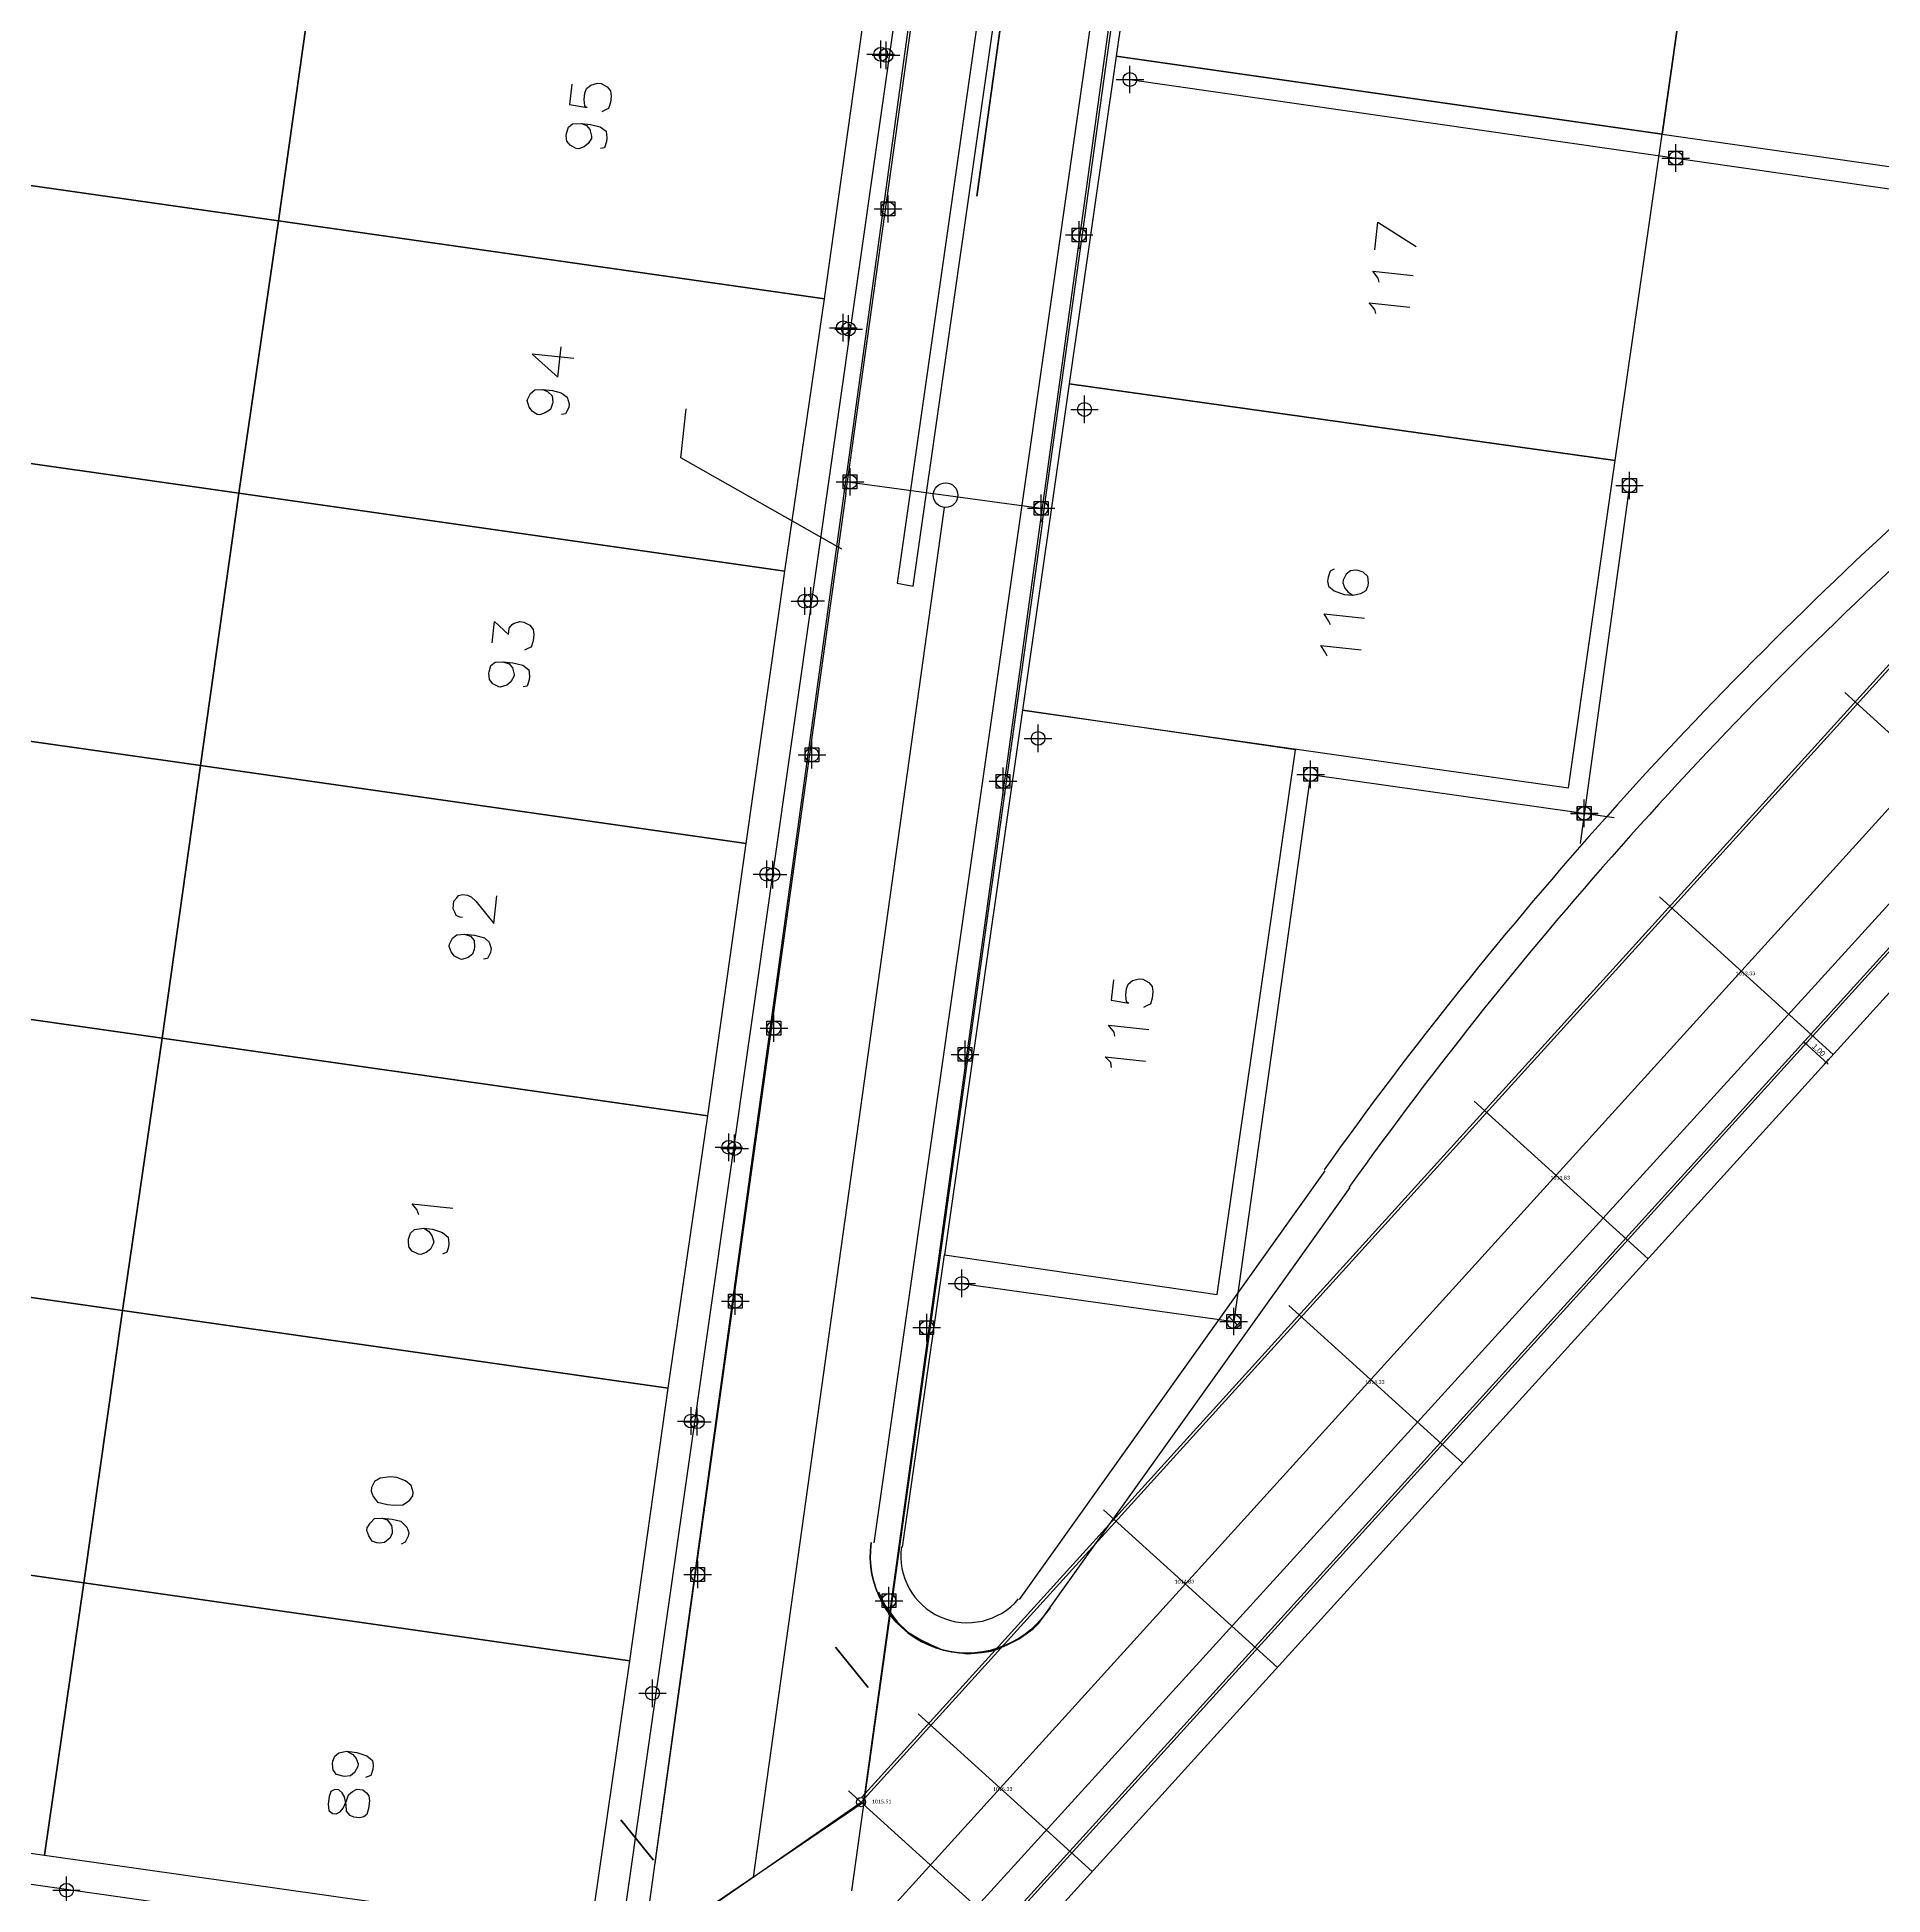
# Model space of a CAD drawing. Header units: metres. Extents: x -977055 to 805873, y -1033982 to 242021.
# Drawn here: x 796.9 to 863.8, y 763.9 to 831.3 of the extents above; entities that cross this region are included whole.
import ezdxf

# ---------------------------------------------------------------- set-up
doc = ezdxf.new("R2010")
doc.units = ezdxf.units.M
doc.header["$PDMODE"] = 32
doc.header["$PDSIZE"] = 1.5
for name, color, linetype in [('12-CONDICIONES EXISTENTES', 2, 'Continuous'), ('C-ROAD-SAMP-TEXT', 11, 'Continuous'), ('linea 1', 1, 'Continuous'), ('LOTE 243', 6, 'Continuous'), ('puntos nov 7', 50, 'Continuous'), ('V-NODE', 1, 'Continuous')]:
    doc.layers.add(name, color=color, linetype=linetype)
doc.layers.add('PDF2_area escolar', color=7, linetype='Continuous', true_color=0x989898)
doc.layers.add('PDF_Geometry', color=7, linetype='Continuous', true_color=0x797979)
doc.layers.get('PDF2_area escolar').off()
doc.styles.add('CITY2', font='stylu.ttf', dxfattribs={"height": 0.2})
doc.styles.get("Standard").update_dxf_attribs({"font": 'arial.ttf'})
doc.dimstyles.new('COTAS2', dxfattribs={"dimtxt": 0.02, "dimasz": 0.1, "dimexe": 0.15, "dimexo": 0.08, "dimgap": 0.05, "dimtad": 1, "dimzin": 0, "dimdsep": 46, "dimtxsty": 'CITY2', "dimblk": 'ARCHTICK', "dimcen": 1, "dimdle": 0.1, "dimclrd": 1, "dimclre": 1, "dimclrt": 2, "dimadec": 0, "dimazin": 0, "dimtfac": 1, "dimtofl": 0, "dimtmove": 0, "dimatfit": 3, "dimldrblk": 'ARCHTICK', "dimfxl": 0.18, "dimtolj": 1, "dimtzin": 0, "dimarcsym": 0})

# ---------------------------------------------------------------- blocks, each defined once
blk = doc.blocks.new('*U274')
at = {"color": 0, "linetype": 'ByBlock', "lineweight": -2, "transparency": 16777216}
for p, q in [((-1, 0), (1, 0)), ((0, -1), (0, 1))]:
    blk.add_line(p, q, dxfattribs=at)
blk.add_circle((0, 0), 0.5, dxfattribs=at)
blk = doc.blocks.new('*U505', base_point=(827.656, 830.605, 1009.433))
at = {"layer": 'V-NODE', "color": 50, "lineweight": -2, "xscale": 0.5, "yscale": 0.5, "zscale": 0.5}
blk.add_blockref('*U274', (827.656, 830.605, 1009.433), dxfattribs=at)
blk = doc.blocks.new('*U508', base_point=(826.297, 820.681, 1010.185))
at = {"layer": 'V-NODE', "color": 50, "lineweight": -2, "xscale": 0.5, "yscale": 0.5, "zscale": 0.5}
blk.add_blockref('*U274', (826.297, 820.681, 1010.185), dxfattribs=at)
blk = doc.blocks.new('*U511', base_point=(824.925, 810.823, 1010.982))
at = {"layer": 'V-NODE', "color": 50, "lineweight": -2, "xscale": 0.5, "yscale": 0.5, "zscale": 0.5}
blk.add_blockref('*U274', (824.925, 810.823, 1010.982), dxfattribs=at)
blk = doc.blocks.new('*U514', base_point=(823.555, 800.897, 1012.05))
at = {"layer": 'V-NODE', "color": 50, "lineweight": -2, "xscale": 0.5, "yscale": 0.5, "zscale": 0.5}
blk.add_blockref('*U274', (823.555, 800.897, 1012.05), dxfattribs=at)
blk = doc.blocks.new('*U517', base_point=(822.164, 790.968, 1013.076))
at = {"layer": 'V-NODE', "color": 50, "lineweight": -2, "xscale": 0.5, "yscale": 0.5, "zscale": 0.5}
blk.add_blockref('*U274', (822.164, 790.968, 1013.076), dxfattribs=at)
blk = doc.blocks.new('*U520', base_point=(820.814, 781.058, 1014.351))
at = {"layer": 'V-NODE', "color": 50, "lineweight": -2, "xscale": 0.5, "yscale": 0.5, "zscale": 0.5}
blk.add_blockref('*U274', (820.814, 781.058, 1014.351), dxfattribs=at)
blk = doc.blocks.new('*U529', base_point=(819.19, 771.213, 1015.591))
at = {"layer": 'V-NODE', "color": 50, "lineweight": -2, "xscale": 0.5, "yscale": 0.5, "zscale": 0.5}
blk.add_blockref('*U274', (819.19, 771.213, 1015.591), dxfattribs=at)
blk = doc.blocks.new('*U1084', base_point=(820.59, 781.084, 1014.431))
at = {"layer": 'V-NODE', "color": 50, "lineweight": -2, "xscale": 0.5, "yscale": 0.5, "zscale": 0.5}
blk.add_blockref('*U274', (820.59, 781.084, 1014.431), dxfattribs=at)
blk = doc.blocks.new('*U1087', base_point=(820.59, 781.084, 1014.431))
at = {"layer": 'V-NODE', "color": 50, "lineweight": -2, "xscale": 0.5, "yscale": 0.5, "zscale": 0.5}
blk.add_blockref('*U274', (820.59, 781.084, 1014.431), dxfattribs=at)
blk = doc.blocks.new('*U1090', base_point=(821.957, 791.012, 1013.131))
at = {"layer": 'V-NODE', "color": 50, "lineweight": -2, "xscale": 0.5, "yscale": 0.5, "zscale": 0.5}
blk.add_blockref('*U274', (821.957, 791.012, 1013.131), dxfattribs=at)
blk = doc.blocks.new('*U1093', base_point=(823.334, 800.913, 1012.121))
at = {"layer": 'V-NODE', "color": 50, "lineweight": -2, "xscale": 0.5, "yscale": 0.5, "zscale": 0.5}
blk.add_blockref('*U274', (823.334, 800.913, 1012.121), dxfattribs=at)
blk = doc.blocks.new('*U1096', base_point=(824.711, 810.811, 1011.104))
at = {"layer": 'V-NODE', "color": 50, "lineweight": -2, "xscale": 0.5, "yscale": 0.5, "zscale": 0.5}
blk.add_blockref('*U274', (824.711, 810.811, 1011.104), dxfattribs=at)
blk = doc.blocks.new('*U1099', base_point=(826.105, 820.726, 1010.275))
at = {"layer": 'V-NODE', "color": 50, "lineweight": -2, "xscale": 0.5, "yscale": 0.5, "zscale": 0.5}
blk.add_blockref('*U274', (826.105, 820.726, 1010.275), dxfattribs=at)
blk = doc.blocks.new('*U1102', base_point=(827.463, 830.641, 1009.502))
at = {"layer": 'V-NODE', "color": 50, "lineweight": -2, "xscale": 0.5, "yscale": 0.5, "zscale": 0.5}
blk.add_blockref('*U274', (827.463, 830.641, 1009.502), dxfattribs=at)
blk = doc.blocks.new('*U1138', base_point=(836.501, 829.727, 1010.074))
at = {"layer": 'V-NODE', "color": 50, "lineweight": -2, "xscale": 0.5, "yscale": 0.5, "zscale": 0.5}
blk.add_blockref('*U274', (836.501, 829.727, 1010.074), dxfattribs=at)
blk = doc.blocks.new('*U1141', base_point=(834.851, 817.764, 1011.105))
at = {"layer": 'V-NODE', "color": 50, "lineweight": -2, "xscale": 0.5, "yscale": 0.5, "zscale": 0.5}
blk.add_blockref('*U274', (834.851, 817.764, 1011.105), dxfattribs=at)
blk = doc.blocks.new('*U1144', base_point=(833.168, 805.836, 1012.294))
at = {"layer": 'V-NODE', "color": 50, "lineweight": -2, "xscale": 0.5, "yscale": 0.5, "zscale": 0.5}
blk.add_blockref('*U274', (833.168, 805.836, 1012.294), dxfattribs=at)
blk = doc.blocks.new('*U1147', base_point=(830.404, 786.075, 1014.686))
at = {"layer": 'V-NODE', "color": 50, "lineweight": -2, "xscale": 0.5, "yscale": 0.5, "zscale": 0.5}
blk.add_blockref('*U274', (830.404, 786.075, 1014.686), dxfattribs=at)
blk = doc.blocks.new('*U2248', base_point=(797.942, 764.07, 1014.729))
at = {"layer": 'V-NODE', "color": 50, "lineweight": -2, "xscale": 0.5, "yscale": 0.5, "zscale": 0.5}
blk.add_blockref('*U274', (797.942, 764.07, 1014.729), dxfattribs=at)
blk = doc.blocks.new('*U2295')
at = {"color": 0, "linetype": 'ByBlock', "lineweight": -2, "transparency": 16777216}
for p, q in [((-1, 0), (1, 0)), ((0, -1), (0, 1))]:
    blk.add_line(p, q, dxfattribs=at)
blk.add_circle((0, 0), 0.5, dxfattribs=at)
blk = doc.blocks.new('*U2304', base_point=(820.83, 775.52, 1014.561))
at = {"layer": 'V-NODE', "color": 1, "lineweight": -2, "xscale": 0.5, "yscale": 0.5, "zscale": 0.5}
blk.add_blockref('*U2295', (820.83, 775.52, 1014.561), dxfattribs=at)
blk = doc.blocks.new('*U2307', base_point=(827.76, 774.57, 1014.561))
at = {"layer": 'V-NODE', "color": 1, "lineweight": -2, "xscale": 0.5, "yscale": 0.5, "zscale": 0.5}
blk.add_blockref('*U2295', (827.76, 774.57, 1014.561), dxfattribs=at)
blk = doc.blocks.new('*U2310', base_point=(822.19, 785.43, 1013.415))
at = {"layer": 'V-NODE', "color": 1, "lineweight": -2, "xscale": 0.5, "yscale": 0.5, "zscale": 0.5}
blk.add_blockref('*U2295', (822.19, 785.43, 1013.415), dxfattribs=at)
blk = doc.blocks.new('*U2313', base_point=(829.13, 784.47, 1013.415))
at = {"layer": 'V-NODE', "color": 1, "lineweight": -2, "xscale": 0.5, "yscale": 0.5, "zscale": 0.5}
blk.add_blockref('*U2295', (829.13, 784.47, 1013.415), dxfattribs=at)
blk = doc.blocks.new('*U2316', base_point=(823.59, 795.33, 1012.269))
at = {"layer": 'V-NODE', "color": 1, "lineweight": -2, "xscale": 0.5, "yscale": 0.5, "zscale": 0.5}
blk.add_blockref('*U2295', (823.59, 795.33, 1012.269), dxfattribs=at)
blk = doc.blocks.new('*U2319', base_point=(830.52, 794.38, 1012.269))
at = {"layer": 'V-NODE', "color": 1, "lineweight": -2, "xscale": 0.5, "yscale": 0.5, "zscale": 0.5}
blk.add_blockref('*U2295', (830.52, 794.38, 1012.269), dxfattribs=at)
blk = doc.blocks.new('*U2322', base_point=(824.97, 805.24, 1011.123))
at = {"layer": 'V-NODE', "color": 1, "lineweight": -2, "xscale": 0.5, "yscale": 0.5, "zscale": 0.5}
blk.add_blockref('*U2295', (824.97, 805.24, 1011.123), dxfattribs=at)
blk = doc.blocks.new('*U2325', base_point=(831.9, 804.28, 1011.123))
at = {"layer": 'V-NODE', "color": 1, "lineweight": -2, "xscale": 0.5, "yscale": 0.5, "zscale": 0.5}
blk.add_blockref('*U2295', (831.9, 804.28, 1011.123), dxfattribs=at)
blk = doc.blocks.new('*U2328', base_point=(826.35, 815.14, 1010.083))
at = {"layer": 'V-NODE', "color": 1, "lineweight": -2, "xscale": 0.5, "yscale": 0.5, "zscale": 0.5}
blk.add_blockref('*U2295', (826.35, 815.14, 1010.083), dxfattribs=at)
blk = doc.blocks.new('*U2331', base_point=(833.28, 814.18, 1010.083))
at = {"layer": 'V-NODE', "color": 1, "lineweight": -2, "xscale": 0.5, "yscale": 0.5, "zscale": 0.5}
blk.add_blockref('*U2295', (833.28, 814.18, 1010.083), dxfattribs=at)
blk = doc.blocks.new('*U2334', base_point=(827.73, 825.04, 1009.296))
at = {"layer": 'V-NODE', "color": 1, "lineweight": -2, "xscale": 0.5, "yscale": 0.5, "zscale": 0.5}
blk.add_blockref('*U2295', (827.73, 825.04, 1009.296), dxfattribs=at)
blk = doc.blocks.new('*U2337', base_point=(834.66, 824.09, 1009.296))
at = {"layer": 'V-NODE', "color": 1, "lineweight": -2, "xscale": 0.5, "yscale": 0.5, "zscale": 0.5}
blk.add_blockref('*U2295', (834.66, 824.09, 1009.296), dxfattribs=at)
blk = doc.blocks.new('*U2376', base_point=(840.265, 784.694, 1015.54))
at = {"layer": 'V-NODE', "color": 1, "lineweight": -2, "xscale": 0.5, "yscale": 0.5, "zscale": 0.5}
blk.add_blockref('*U2295', (840.265, 784.694, 1015.54), dxfattribs=at)
blk = doc.blocks.new('*U2379', base_point=(852.97, 803.122, 1014.24))
at = {"layer": 'V-NODE', "color": 1, "lineweight": -2, "xscale": 0.5, "yscale": 0.5, "zscale": 0.5}
blk.add_blockref('*U2295', (852.97, 803.122, 1014.24), dxfattribs=at)
blk = doc.blocks.new('*U2382', base_point=(843.049, 804.533, 1013.37))
at = {"layer": 'V-NODE', "color": 1, "lineweight": -2, "xscale": 0.5, "yscale": 0.5, "zscale": 0.5}
blk.add_blockref('*U2295', (843.049, 804.533, 1013.37), dxfattribs=at)
blk = doc.blocks.new('*U2385', base_point=(852.972, 803.118, 1014.242))
at = {"layer": 'V-NODE', "color": 1, "lineweight": -2, "xscale": 0.5, "yscale": 0.5, "zscale": 0.5}
blk.add_blockref('*U2295', (852.972, 803.118, 1014.242), dxfattribs=at)
blk = doc.blocks.new('*U2388', base_point=(854.614, 815.005, 1012.991))
at = {"layer": 'V-NODE', "color": 1, "lineweight": -2, "xscale": 0.5, "yscale": 0.5, "zscale": 0.5}
blk.add_blockref('*U2295', (854.614, 815.005, 1012.991), dxfattribs=at)
blk = doc.blocks.new('*U2391', base_point=(856.29, 826.879, 1011.505))
at = {"layer": 'V-NODE', "color": 1, "lineweight": -2, "xscale": 0.5, "yscale": 0.5, "zscale": 0.5}
blk.add_blockref('*U2295', (856.29, 826.879, 1011.505), dxfattribs=at)
blk = doc.blocks.new('*U2498')
at = {"color": 0, "linetype": 'ByBlock', "lineweight": -2, "transparency": 16777216}
for p, q in [((-1, 0), (1, 0)), ((0, -1), (0, 1))]:
    blk.add_line(p, q, dxfattribs=at)
blk.add_lwpolyline([(-0.5, -0.5), (-0.5, 0.5), (0.5, 0.5), (0.5, -0.5)], close=True, dxfattribs=at)
blk = doc.blocks.new('*U2507', base_point=(820.83, 775.52, 1014.561))
at = {"layer": 'V-NODE', "color": 130, "lineweight": -2, "xscale": 0.5, "yscale": 0.5, "zscale": 0.5}
blk.add_blockref('*U2498', (820.83, 775.52, 1014.561), dxfattribs=at)
blk = doc.blocks.new('*U2510', base_point=(827.76, 774.57, 1014.561))
at = {"layer": 'V-NODE', "color": 130, "lineweight": -2, "xscale": 0.5, "yscale": 0.5, "zscale": 0.5}
blk.add_blockref('*U2498', (827.76, 774.57, 1014.561), dxfattribs=at)
blk = doc.blocks.new('*U2513', base_point=(822.19, 785.43, 1013.415))
at = {"layer": 'V-NODE', "color": 130, "lineweight": -2, "xscale": 0.5, "yscale": 0.5, "zscale": 0.5}
blk.add_blockref('*U2498', (822.19, 785.43, 1013.415), dxfattribs=at)
blk = doc.blocks.new('*U2516', base_point=(829.13, 784.47, 1013.415))
at = {"layer": 'V-NODE', "color": 130, "lineweight": -2, "xscale": 0.5, "yscale": 0.5, "zscale": 0.5}
blk.add_blockref('*U2498', (829.13, 784.47, 1013.415), dxfattribs=at)
blk = doc.blocks.new('*U2519', base_point=(823.59, 795.33, 1012.269))
at = {"layer": 'V-NODE', "color": 130, "lineweight": -2, "xscale": 0.5, "yscale": 0.5, "zscale": 0.5}
blk.add_blockref('*U2498', (823.59, 795.33, 1012.269), dxfattribs=at)
blk = doc.blocks.new('*U2522', base_point=(830.52, 794.38, 1012.269))
at = {"layer": 'V-NODE', "color": 130, "lineweight": -2, "xscale": 0.5, "yscale": 0.5, "zscale": 0.5}
blk.add_blockref('*U2498', (830.52, 794.38, 1012.269), dxfattribs=at)
blk = doc.blocks.new('*U2525', base_point=(824.97, 805.24, 1011.123))
at = {"layer": 'V-NODE', "color": 130, "lineweight": -2, "xscale": 0.5, "yscale": 0.5, "zscale": 0.5}
blk.add_blockref('*U2498', (824.97, 805.24, 1011.123), dxfattribs=at)
blk = doc.blocks.new('*U2528', base_point=(831.9, 804.28, 1011.123))
at = {"layer": 'V-NODE', "color": 130, "lineweight": -2, "xscale": 0.5, "yscale": 0.5, "zscale": 0.5}
blk.add_blockref('*U2498', (831.9, 804.28, 1011.123), dxfattribs=at)
blk = doc.blocks.new('*U2531', base_point=(826.35, 815.14, 1010.083))
at = {"layer": 'V-NODE', "color": 130, "lineweight": -2, "xscale": 0.5, "yscale": 0.5, "zscale": 0.5}
blk.add_blockref('*U2498', (826.35, 815.14, 1010.083), dxfattribs=at)
blk = doc.blocks.new('*U2534', base_point=(833.28, 814.18, 1010.083))
at = {"layer": 'V-NODE', "color": 130, "lineweight": -2, "xscale": 0.5, "yscale": 0.5, "zscale": 0.5}
blk.add_blockref('*U2498', (833.28, 814.18, 1010.083), dxfattribs=at)
blk = doc.blocks.new('*U2537', base_point=(827.73, 825.04, 1009.296))
at = {"layer": 'V-NODE', "color": 130, "lineweight": -2, "xscale": 0.5, "yscale": 0.5, "zscale": 0.5}
blk.add_blockref('*U2498', (827.73, 825.04, 1009.296), dxfattribs=at)
blk = doc.blocks.new('*U2540', base_point=(834.66, 824.09, 1009.296))
at = {"layer": 'V-NODE', "color": 130, "lineweight": -2, "xscale": 0.5, "yscale": 0.5, "zscale": 0.5}
blk.add_blockref('*U2498', (834.66, 824.09, 1009.296), dxfattribs=at)
blk = doc.blocks.new('*U2582', base_point=(840.265, 784.694, 1015.54))
at = {"layer": 'V-NODE', "color": 130, "lineweight": -2, "xscale": 0.5, "yscale": 0.5, "zscale": 0.5}
blk.add_blockref('*U2498', (840.265, 784.694, 1015.54), dxfattribs=at)
blk = doc.blocks.new('*U2585', base_point=(852.97, 803.122, 1014.24))
at = {"layer": 'V-NODE', "color": 130, "lineweight": -2, "xscale": 0.5, "yscale": 0.5, "zscale": 0.5}
blk.add_blockref('*U2498', (852.97, 803.122, 1014.24), dxfattribs=at)
blk = doc.blocks.new('*U2588', base_point=(843.049, 804.533, 1013.37))
at = {"layer": 'V-NODE', "color": 130, "lineweight": -2, "xscale": 0.5, "yscale": 0.5, "zscale": 0.5}
blk.add_blockref('*U2498', (843.049, 804.533, 1013.37), dxfattribs=at)
blk = doc.blocks.new('*U2591', base_point=(852.972, 803.118, 1014.242))
at = {"layer": 'V-NODE', "color": 130, "lineweight": -2, "xscale": 0.5, "yscale": 0.5, "zscale": 0.5}
blk.add_blockref('*U2498', (852.972, 803.118, 1014.242), dxfattribs=at)
blk = doc.blocks.new('*U2594', base_point=(854.614, 815.005, 1012.991))
at = {"layer": 'V-NODE', "color": 130, "lineweight": -2, "xscale": 0.5, "yscale": 0.5, "zscale": 0.5}
blk.add_blockref('*U2498', (854.614, 815.005, 1012.991), dxfattribs=at)
blk = doc.blocks.new('*U2597', base_point=(856.29, 826.879, 1011.505))
at = {"layer": 'V-NODE', "color": 130, "lineweight": -2, "xscale": 0.5, "yscale": 0.5, "zscale": 0.5}
blk.add_blockref('*U2498', (856.29, 826.879, 1011.505), dxfattribs=at)
blk = doc.blocks.new('base')
at = {"layer": 'PDF_Geometry', "lineweight": 25, "extrusion": (-0.000787417, 0.063364, 0.99799), "elevation": 0.026}
for points in [[(-314.355, -197.288), (-299.601, -195.681), (-292.744, -194.188), (-282.663, -192.111), (-274.476, -190.361), (-258.037, -185.154), (-248.029, -180.61), (-240.539, -177.71), (-228.643, -174.042), (-222.733, -172.714), (-217.384, -171.04), (-209.935, -169.248), (-202.16, -164.759), (-196.196, -160.284), (-195.073, -159.817), (-178.095, -157.457), (-154.298, -156.614), (-136.667, -154.611), (-124.436, -153.164), (-118.066, -151.474), (-100.79, -146.646), (-80.955, -140.967), (-73.385, -139.328), (-61.694, -135.822), (-40.504, -131.604), (-37.727, -130.872), (-17.661, -129.441), (1.311, -127.461), (21.092, -124.929), (41.006, -122.83), (47.376, -123.458), (63.592, -123.186), (81.402, -124.312), (85.639, -96.072), (88.705, -66.393), (92.811, -40.781), (97.16, -22.386), (100.596, -1.562), (102.483, 8.32), (109.691, 37.361), (117.528, 76.62), (126.217, 115.638), (131.513, 149.592), (134.682, 173.973), (136.916, 195.591), (139.956, 229.678), (141.558, 250.676), (142.614, 271.37), (143.252, 283.21), (147.066, 312.938), (152.58, 355.631), (153.554, 396.042), (150.869, 418.02), (151.777, 438.639), (150.959, 458.028), (151.777, 438.639), (150.869, 418.02), (153.554, 396.042), (152.58, 355.631), (147.066, 312.938), (143.252, 283.21), (142.614, 271.37), (141.558, 250.676), (139.956, 229.678), (136.916, 195.591), (134.682, 173.973), (131.513, 149.592), (126.217, 115.638), (117.528, 76.62), (109.691, 37.361), (102.483, 8.32), (100.596, -1.562), (97.16, -22.386), (92.811, -40.781), (88.705, -66.393), (85.639, -96.072), (81.402, -124.312), (63.592, -123.186), (47.376, -123.458), (41.006, -122.83), (21.092, -124.929), (1.311, -127.461), (-17.661, -129.441), (-37.727, -130.872), (-40.504, -131.604), (-61.694, -135.822), (-73.385, -139.328), (-80.955, -140.967), (-100.79, -146.646), (-118.066, -151.474), (-124.436, -153.164), (-136.667, -154.611), (-154.298, -156.614), (-178.095, -157.457), (-195.073, -159.817), (-196.196, -160.284), (-202.16, -164.759), (-209.935, -169.248), (-217.384, -171.04), (-222.733, -172.714), (-228.643, -174.042), (-240.539, -177.71), (-248.029, -180.61), (-258.037, -185.154), (-274.476, -190.361), (-282.663, -192.111), (-292.744, -194.188), (-299.601, -195.681), (-314.355, -197.288), (-312.178, -178.446), (-309.146, -157.898), (-306.876, -132.899), (-305.823, -118.002), (-298.643, -78.802), (-291.055, -45.077), (-282.252, -15.116), (-275.645, 10.473), (-270.319, 33.898), (-263.825, 63.164), (-258.15, 86.408), (-284.424, 123.888)], [(129.33, 446.993), (130.719, 376.627), (119.722, 267.265), (72.738, -35.348), (74.134, -37.232), (92.979, -40.152)], [(8.705, 193.58), (-11.713, 61.957), (-10.362, 60.079), (28.101, 54.1), (29.985, 55.496), (58.5, 239.445)], [(91.093, 128.17), (91.733, 128.093), (92.016, 130.053), (91.376, 130.13), (91.093, 128.17), (89.215, 126.819), (50.746, 132.753), (49.396, 134.631), (67.752, 253.123), (69.636, 254.519), (108.099, 248.54), (109.45, 246.662)], [(68.792, 186.316), (68.88, 187.048), (68.246, 187.17), (68.332, 187.114), (68.35, 186.88), (68.323, 186.651), (68.255, 186.474), (68.101, 186.353), (67.862, 186.289), (67.725, 186.306), (67.507, 186.425), (67.386, 186.578), (67.363, 186.767), (67.39, 186.995), (67.464, 187.218), (67.56, 187.253), (67.709, 187.328)], [(68.455, 187.748), (68.277, 187.816), (68.157, 187.969), (68.093, 188.209), (68.104, 188.3), (68.217, 188.472), (68.371, 188.593), (68.565, 188.662), (68.656, 188.651), (68.874, 188.532), (68.994, 188.379), (69.018, 188.19), (69.007, 188.099), (68.934, 187.876), (68.78, 187.755), (68.455, 187.748), (68.135, 187.787), (67.775, 187.876), (67.563, 188.041), (67.544, 188.275), (67.561, 188.412), (67.634, 188.635), (67.777, 188.664)], [(39.744, 192.691), (39.623, 191.685), (38.248, 192.593)], [(39.607, 193.867), (39.636, 193.724), (39.837, 193.468), (38.375, 193.644)], [(39.745, 195.009), (39.774, 194.867), (39.975, 194.611), (38.512, 194.787)], [(68.834, 196.281), (70.342, 196.099), (69.425, 196.952), (69.292, 195.855)], [(69.988, 197.394), (69.811, 197.462), (69.644, 197.621), (69.626, 197.855), (69.632, 197.901), (69.705, 198.124), (69.904, 198.239), (70.098, 198.308), (70.189, 198.297), (70.361, 198.184), (70.482, 198.03), (70.546, 197.79), (70.54, 197.745), (70.421, 197.527), (70.268, 197.407), (69.988, 197.394), (69.622, 197.438), (69.308, 197.522), (69.096, 197.687), (69.032, 197.926), (69.048, 198.064), (69.167, 198.281), (69.31, 198.31)], [(59.203, 203.33), (65.008, 199.941), (64.794, 198.159)], [(8.56, 202.894), (65.659, 264.226), (104.99, 258.143), (106.869, 259.493), (108.306, 268.733), (119.228, 377.084), (117.811, 447.545)], [(41.371, 204.273), (41.519, 204.348), (41.592, 204.571), (41.609, 204.708), (41.585, 204.896), (41.373, 205.061), (41.019, 205.197), (40.699, 205.235), (40.413, 205.177), (40.214, 205.062), (40.146, 204.884), (40.135, 204.793), (40.154, 204.559), (40.32, 204.4), (40.497, 204.332), (40.589, 204.321), (40.777, 204.345), (40.931, 204.465), (41.05, 204.683), (41.061, 204.774), (40.991, 204.968), (40.871, 205.122), (40.699, 205.235)], [(41.522, 206.295), (41.597, 206.147), (41.752, 205.897), (40.29, 206.073)], [(71.928, 206.573), (71.835, 205.796), (71.336, 206.274), (71.308, 206.045), (71.2, 205.919), (71.149, 205.879), (70.91, 205.815), (70.773, 205.832), (70.555, 205.951), (70.434, 206.104), (70.411, 206.293), (70.438, 206.521), (70.512, 206.744), (70.608, 206.779), (70.757, 206.854)], [(41.66, 207.438), (41.735, 207.29), (41.89, 207.039), (40.427, 207.215)], [(71.548, 207.268), (71.325, 207.342), (71.205, 207.495), (71.141, 207.735), (71.146, 207.781), (71.265, 207.998), (71.419, 208.119), (71.659, 208.183), (71.704, 208.177), (71.922, 208.058), (72.042, 207.904), (72.061, 207.67), (72.055, 207.625), (71.982, 207.402), (71.828, 207.281), (71.548, 207.268), (71.183, 207.312), (70.823, 207.402), (70.611, 207.567), (70.592, 207.801), (70.609, 207.938), (70.682, 208.161), (70.825, 208.19)], [(73.129, 216.538), (73.22, 216.527), (73.352, 216.464), (73.387, 216.368), (73.462, 216.219), (73.429, 215.945), (73.321, 215.819), (73.264, 215.733), (73.121, 215.704), (72.938, 215.726), (72.807, 215.788), (72.64, 215.947), (71.997, 216.767), (71.876, 215.761)], [(73.063, 217.148), (72.84, 217.222), (72.72, 217.375), (72.702, 217.609), (72.713, 217.701), (72.78, 217.878), (72.934, 217.999), (73.174, 218.063), (73.219, 218.057), (73.437, 217.938), (73.557, 217.784), (73.627, 217.591), (73.616, 217.499), (73.497, 217.282), (73.343, 217.161), (73.063, 217.148), (72.698, 217.192), (72.338, 217.282), (72.171, 217.441), (72.107, 217.681), (72.124, 217.818), (72.243, 218.036), (72.386, 218.065)], [(49.557, 219.099), (49.645, 219.831), (49.01, 219.954), (49.096, 219.897), (49.114, 219.663), (49.087, 219.434), (49.019, 219.257), (48.865, 219.136), (48.626, 219.072), (48.489, 219.089), (48.271, 219.208), (48.151, 219.362), (48.127, 219.55), (48.154, 219.778), (48.228, 220.001), (48.325, 220.036), (48.473, 220.111)], [(49.525, 221.144), (49.554, 221.001), (49.755, 220.745), (48.292, 220.921)], [(49.662, 222.286), (49.686, 222.098), (49.892, 221.888), (48.43, 222.064)], [(53.237, 241.563), (41.965, 226.135)], [(52.389, 242.222), (41.065, 226.753)], [(74.845, 227.321), (74.915, 227.127), (75.076, 226.922), (73.613, 227.098)], [(74.672, 227.805), (74.5, 227.919), (74.38, 228.072), (74.316, 228.312), (74.321, 228.358), (74.44, 228.575), (74.594, 228.696), (74.788, 228.765), (74.879, 228.754), (75.097, 228.635), (75.217, 228.482), (75.235, 228.248), (75.23, 228.202), (75.157, 227.979), (75.003, 227.858), (74.672, 227.805), (74.352, 227.844), (73.997, 227.979), (73.785, 228.144), (73.767, 228.378), (73.784, 228.515), (73.851, 228.693), (74, 228.767)], [(57.454, 239.618), (55.805, 229.012)], [(76.31, 238.32), (76.132, 238.387), (75.972, 238.592), (75.948, 238.781), (75.959, 238.872), (76.027, 239.049), (76.231, 239.21), (76.42, 239.234), (76.511, 239.223), (76.689, 239.155), (76.804, 238.956), (76.873, 238.762), (76.862, 238.671), (76.749, 238.499), (76.589, 238.332), (76.31, 238.32), (75.944, 238.364), (75.63, 238.448), (75.423, 238.658), (75.354, 238.852), (75.37, 238.989), (75.489, 239.207), (75.637, 239.282)], [(77.7, 246.777), (77.482, 246.896), (77.361, 247.05), (77.292, 247.244), (77.303, 247.335), (77.422, 247.553), (77.576, 247.673), (77.81, 247.691), (77.855, 247.686), (78.078, 247.613), (78.199, 247.459), (78.217, 247.225), (78.206, 247.134), (78.139, 246.956), (77.985, 246.836), (77.7, 246.777), (77.334, 246.821), (76.979, 246.957), (76.767, 247.121), (76.744, 247.31), (76.76, 247.447), (76.833, 247.67), (77.027, 247.739)]]:
    blk.add_lwpolyline(points, dxfattribs=at)
for points in [[(57.222, 204.589), (56.633, 204.707), (47.746, 147.489), (48.334, 147.372)], [(29.283, 188.619), (27.435, 176.738), (47.195, 173.709), (49.038, 185.543)], [(9.529, 191.694), (7.68, 179.814), (27.435, 176.738), (29.283, 188.619)], [(79.483, 191.149), (77.969, 181.269), (97.723, 178.194), (99.238, 188.074)], [(59.729, 194.225), (58.209, 184.299), (77.969, 181.269), (79.483, 191.149)], [(31.127, 200.453), (29.283, 188.619), (49.038, 185.543), (50.887, 197.423)], [(81.044, 201.024), (79.483, 191.149), (99.238, 188.074), (100.799, 197.948)], [(61.29, 204.099), (59.729, 194.225), (79.483, 191.149), (81.044, 201.024)], [(32.975, 212.333), (31.127, 200.453), (50.887, 197.423), (52.73, 209.257)], [(82.559, 210.904), (81.044, 201.024), (100.799, 197.948), (102.313, 207.828)], [(62.805, 213.979), (61.29, 204.099), (81.044, 201.024), (82.559, 210.904)], [(84.074, 220.784), (82.559, 210.904), (102.313, 207.828), (103.874, 217.702)], [(42.855, 210.818), (52.73, 209.257), (55.805, 229.012), (45.931, 230.573)], [(64.32, 223.859), (62.805, 213.979), (82.559, 210.904), (84.074, 220.784)], [(85.635, 230.658), (84.074, 220.784), (103.874, 217.702), (105.389, 227.582)], [(65.88, 233.734), (64.32, 223.859), (84.074, 220.784), (85.635, 230.658)], [(87.15, 240.538), (85.635, 230.658), (105.389, 227.582), (106.904, 237.462)], [(67.395, 243.614), (65.88, 233.734), (85.635, 230.658), (87.15, 240.538)], [(76.702, 237.345), (76.633, 237.539), (76.472, 237.744), (76.112, 237.834), (75.883, 237.861), (75.558, 237.854), (75.307, 237.699), (75.194, 237.527), (75.177, 237.39), (75.241, 237.15), (75.453, 236.985), (75.762, 236.855), (75.991, 236.828), (76.368, 236.875), (76.567, 236.99), (76.686, 237.208)], [(88.71, 250.412), (87.15, 240.538), (106.904, 237.462), (108.303, 246.383), (107.465, 247.504)], [(68.789, 252.488), (67.395, 243.614), (87.15, 240.538), (88.71, 250.412), (69.91, 253.327)], [(78.393, 248.688), (78.375, 248.922), (78.249, 249.03), (78.112, 249.046), (77.964, 248.971), (77.856, 248.845), (77.732, 248.582), (77.658, 248.359), (77.505, 248.238), (77.357, 248.163), (77.128, 248.191), (77.002, 248.299), (76.921, 248.401), (76.898, 248.59), (76.931, 248.864), (77.004, 249.087), (77.107, 249.167), (77.249, 249.196), (77.478, 249.169), (77.609, 249.107), (77.73, 248.953), (77.748, 248.719), (77.806, 248.434), (77.881, 248.286), (78.007, 248.178), (78.145, 248.161), (78.293, 248.236), (78.36, 248.413)]]:
    blk.add_lwpolyline(points, close=True, dxfattribs=at)
blk.add_lwpolyline([(58.589, 239.43, 0.759444), (52.409, 242.232, -0.759444)], format="xyb", close=True, dxfattribs=at)
at = {"layer": 'PDF_Geometry', "color": 7, "lineweight": 25, "extrusion": (-0.000787417, 0.063364, 0.99799), "elevation": 0.026}
blk.add_lwpolyline([(58.343, 241.226), (58.124, 241.716), (57.687, 242.325), (57.315, 242.695), (56.839, 242.984), (56.49, 243.165), (56.05, 243.357), (55.507, 243.469), (55.141, 243.513), (54.627, 243.482), (54.296, 243.43), (54.057, 243.366), (53.664, 243.181), (53.27, 242.997), (52.764, 242.64), (52.553, 242.434), (52.389, 242.222), (52.116, 241.884)], dxfattribs=at)
at = {"layer": 'PDF_Geometry', "color": 109, "lineweight": 50, "true_color": 0x136633, "extrusion": (-0.000787417, 0.063364, 0.99799), "elevation": 0.026}
for points in [[(58.762, 244.7), (59.928, 243.215)], [(66.628, 250.875), (67.794, 249.389)]]:
    blk.add_lwpolyline(points, dxfattribs=at)
blk = doc.blocks.new('_ArchTick')
at = {"color": 0, "linetype": 'ByBlock', "const_width": 0.15}
blk.add_lwpolyline([(-0.5, -0.5), (0.5, 0.5)], dxfattribs=at)
blk = doc.blocks.new('*D4001')
at = {"layer": '12-CONDICIONES EXISTENTES', "color": 1, "linetype": 'Continuous', "lineweight": -2, "transparency": 16777216}
for p, q in [((860.947, 794.699), (861.104, 794.872)), ((861.688, 794.027), (861.845, 794.2))]:
    blk.add_line(p, q, dxfattribs=at)
at = {"layer": '12-CONDICIONES EXISTENTES', "color": 1, "lineweight": -2, "transparency": 16777216}
blk.add_line((860.929, 794.828), (861.818, 794.022), dxfattribs=at)
at = {"layer": 'Defpoints', "color": 0, "transparency": 16777216}
for p in [(860.893, 794.64, 1007.297), (861.634, 793.968, 1007.297), (861.744, 794.089)]:
    blk.add_point(p, dxfattribs=at)
at = {"layer": '12-CONDICIONES EXISTENTES', "color": 1, "lineweight": -2, "transparency": 16777216, "xscale": 0.1, "yscale": 0.1, "zscale": 0.1}
for p, rotation in [((861.003, 794.761), 137.7922083960271), ((861.744, 794.089), 317.7922083960271)]:
    blk.add_blockref('_ArchTick', p, dxfattribs=dict(at, rotation=rotation))
at = {"layer": '12-CONDICIONES EXISTENTES', "color": 2, "transparency": 16777216, "insert": (861.477, 794.538), "char_height": 0.2, "attachment_point": 5, "rotation": 317.79221, "style": 'CITY2'}
blk.add_mtext('\\A1;1.00', dxfattribs=at)

msp = doc.modelspace()

# ---------------------------------------------------------------- linework, layer by layer
at = {"color": 1}
for p, q in [((838.38158, 902.09828, 992.41909), (826.18802, 814.71284, 1010.17258)), ((845.51249, 901.10325, 992.41909), (833.31893, 813.71781, 1010.17258)), ((835.92456, 884.48999, 995.99645), (826.18802, 814.71284, 1010.17258)), ((843.02268, 883.26, 996.04418), (833.31893, 813.71781, 1010.17258)), ((834.48165, 874.14937, 998.09728), (826.18802, 814.71284, 1010.17258)), ((827.61501, 827.67323, 2022.29234), (827.61501, 827.67323, 2022.29234))]:
    msp.add_line(p, q, dxfattribs=at)
for points, elevation in [([(826.85026, 767.27004), (874.73821, 1114.15611), (868.36224, 1120.78784), (818.82259, 761.82294), (826.85026, 767.27004)], 2022.29234), ([(826.35, 815.13254), (833.28, 814.18)], 1010.083)]:
    msp.add_lwpolyline(points, dxfattribs=dict(at, elevation=elevation))
at = {"color": 1, "elevation": 2022.29234}
msp.add_lwpolyline([(830.94739, 825.49649), (844.65161, 924.00826), (830.9468, 825.49609)], close=True, dxfattribs=at)
at = {"color": 1}
msp.add_circle((829.815, 814.65627, 1010.083), 0.44521, dxfattribs=at)
at = {"layer": '12-CONDICIONES EXISTENTES', "color": 1}
for points, elevation in [([(836.501, 829.727), (876.12576, 824.02427)], 1010.074), ([(826.19364, 814.71153), (819.27089, 765.04345)], 1011.104), ([(829.75918, 814.21457), (822.83643, 764.54649)], 1011.104), ([(833.32471, 813.7176), (826.40196, 764.04952)], 1011.104), ([(825.50447, 809.76696), (819.27089, 765.04345)], 1011.104), ([(825.50447, 809.76696), (819.27089, 765.04345)], 1011.104), ([(825.50447, 809.76696), (819.27089, 765.04345)], 1011.104), ([(825.50447, 809.76696), (819.27089, 765.04345)], 1011.104), ([(832.63553, 808.77304), (826.40196, 764.04952)], 1011.104), ([(832.63553, 808.77304), (826.40196, 764.04952)], 1011.104), ([(832.63553, 808.77304), (826.40196, 764.04952)], 1011.104), ([(832.63553, 808.77304), (826.40196, 764.04952)], 1011.104), ([(832.63553, 808.77304), (826.40196, 764.04952)], 1011.104), ([(832.63553, 808.77304), (826.40196, 764.04952)], 1011.104), ([(832.63553, 808.77304), (826.40196, 764.04952)], 1011.104), ([(832.63553, 808.77304), (826.40196, 764.04952)], 1011.104), ([(862.41718, 807.49797), (868.72049, 801.78093)], 2014.594), ([(855.69897, 800.09084), (862.00227, 794.37379)], 2014.594), ([(848.98076, 792.68371), (855.28406, 786.96666)], 2014.594), ([(842.26254, 785.27658), (848.56585, 779.55953)], 2014.594), ([(835.54433, 777.86944), (841.84763, 772.1524)], 2014.594), ([(828.82612, 770.46231), (835.12942, 764.74527)], 2014.594), ([(818.81181, 761.75049), (826.74925, 767.26483)], 1011.104), ([(826.29758, 767.67448), (832.60088, 761.95744)], 1007.297)]:
    msp.add_lwpolyline(points, dxfattribs=dict(at, elevation=elevation))
msp.add_circle((826.74925, 767.26483, 1007.297), 0.16418, dxfattribs=at)
at = {"layer": 'linea 1'}
for points, elevation in [([(854.614, 815.005), (852.8193, 802.02837)], 1012.991), ([(843.049, 804.533), (840.265, 784.694)], 1013.37), ([(843.049, 804.533), (854.05963, 802.96734)], 1013.37), ([(830.404, 786.075), (840.265, 784.694)], 1014.686)]:
    msp.add_lwpolyline(points, dxfattribs=dict(at, elevation=elevation))
at = {"layer": 'LOTE 243'}
for points, elevation in [([(826.74925, 767.26483), (877.10198, 822.78099)], 1007.297), ([(826.77377, 767.44071), (877.00719, 822.82532)], 1007.297), ([(820.11976, 754.89465), (876.15051, 816.67107)], 1007.297), ([(820.87821, 750.67), (878.42319, 814.11594)], 1007.297), ([(820.91676, 750.56366), (878.57126, 814.13034)], 1007.297), ([(822.11528, 750.39659), (879.23221, 813.37058)], 1007.297), ([(840.265, 784.444), (840.39002, 784.56902), (840.0882, 784.87075)], 1015.54), ([(840.265, 784.444), (840.515, 784.694)], 1015.54)]:
    msp.add_lwpolyline(points, dxfattribs=dict(at, elevation=elevation))
at = {"layer": 'PDF_Geometry', "lineweight": 25, "extrusion": (-0.000787417, 0.063364, 0.99799)}
for centre, radius, start, end in [((-975.22897, -624.59529, 1060.76006), 151.12371, 311.2889049, 323.7910224), ((-975.22709, -624.5971, 1060.76006), 150.01619, 311.2888211, 323.7911564), ((-840.18831, -699.9901, 1060.76006), 2.41696, 351.1805083, 139.2662593)]:
    msp.add_arc(centre, radius, start, end, dxfattribs=at)

# ---------------------------------------------------------------- block references
at = {"layer": 'PDF2_area escolar'}
msp.add_blockref('base', (882.736, 1016.336, 999.038), dxfattribs=at)
at = {"layer": 'puntos nov 7'}
for name, p in [('*U1102', (827.463, 830.641, 1009.502)), ('*U505', (827.656, 830.605, 1009.433)), ('*U1138', (836.501, 829.727, 1010.074)), ('*U1099', (826.105, 820.726, 1010.275)), ('*U508', (826.297, 820.681, 1010.185)), ('*U1141', (834.851, 817.764, 1011.105)), ('*U1096', (824.711, 810.811, 1011.104)), ('*U511', (824.925, 810.823, 1010.982)), ('*U1144', (833.168, 805.836, 1012.294)), ('*U1093', (823.334, 800.913, 1012.121)), ('*U514', (823.555, 800.897, 1012.05)), ('*U1090', (821.957, 791.012, 1013.131)), ('*U517', (822.164, 790.968, 1013.076)), ('*U1147', (830.404, 786.075, 1014.686)), ('*U1084', (820.59, 781.084, 1014.431)), ('*U1087', (820.59, 781.084, 1014.431)), ('*U520', (820.814, 781.058, 1014.351)), ('*U529', (819.19, 771.213, 1015.591)), ('*U2248', (797.942, 764.07, 1014.729))]:
    msp.add_blockref(name, p, dxfattribs=at)
at = {"layer": 'V-NODE'}
for name, p in [('*U2391', (856.29, 826.879, 1011.505)), ('*U2597', (856.29, 826.879, 1011.505)), ('*U2334', (827.73, 825.04, 1009.296)), ('*U2537', (827.73, 825.04, 1009.296)), ('*U2337', (834.66, 824.09, 1009.296)), ('*U2540', (834.66, 824.09, 1009.296)), ('*U2328', (826.35, 815.14, 1010.083)), ('*U2531', (826.35, 815.14, 1010.083)), ('*U2388', (854.614, 815.005, 1012.991)), ('*U2594', (854.614, 815.005, 1012.991)), ('*U2331', (833.28, 814.18, 1010.083)), ('*U2534', (833.28, 814.18, 1010.083)), ('*U2322', (824.97, 805.24, 1011.123)), ('*U2525', (824.97, 805.24, 1011.123)), ('*U2382', (843.049, 804.533, 1013.37)), ('*U2588', (843.049, 804.533, 1013.37)), ('*U2325', (831.9, 804.28, 1011.123)), ('*U2528', (831.9, 804.28, 1011.123)), ('*U2379', (852.97, 803.122, 1014.24)), ('*U2585', (852.97, 803.122, 1014.24)), ('*U2385', (852.972, 803.118, 1014.242)), ('*U2591', (852.972, 803.118, 1014.242)), ('*U2316', (823.59, 795.33, 1012.269)), ('*U2519', (823.59, 795.33, 1012.269)), ('*U2319', (830.52, 794.38, 1012.269)), ('*U2522', (830.52, 794.38, 1012.269)), ('*U2310', (822.19, 785.43, 1013.415)), ('*U2513', (822.19, 785.43, 1013.415)), ('*U2313', (829.13, 784.47, 1013.415)), ('*U2516', (829.13, 784.47, 1013.415)), ('*U2376', (840.265, 784.694, 1015.54)), ('*U2582', (840.265, 784.694, 1015.54)), ('*U2304', (820.83, 775.52, 1014.561)), ('*U2507', (820.83, 775.52, 1014.561)), ('*U2307', (827.76, 774.57, 1014.561)), ('*U2510', (827.76, 774.57, 1014.561))]:
    msp.add_blockref(name, p, dxfattribs=at)

# ---------------------------------------------------------------- texts
at = {"layer": 'C-ROAD-SAMP-TEXT', "color": 11, "linetype": 'Continuous', "lineweight": -3, "char_height": 0.15, "attachment_point": 8, "rotation": 0.5711077}
for s, insert in [('{\\fCalibri|b0|i0|c0|p34;\\H0.91667x;\\C256;1013.33}', (858.81615, 797.24054, 2014.594)), ('{\\fCalibri|b0|i0|c0|p34;\\H0.91667x;\\C256;1013.83}', (852.09794, 789.83341, 2014.594)), ('{\\fCalibri|b0|i0|c0|p34;\\H0.91667x;\\C256;1014.33}', (845.37972, 782.42627, 2014.594)), ('{\\fCalibri|b0|i0|c0|p34;\\H0.91667x;\\C256;1014.83}', (838.47271, 775.19038, 2014.594)), ('{\\fCalibri|b0|i0|c0|p34;\\H0.91667x;\\C256;1015.51}', (827.49742, 767.21707, 2014.594)), ('{\\fCalibri|b0|i0|c0|p34;\\H0.91667x;\\C256;1015.33}', (831.88404, 767.66576, 2014.594))]:
    msp.add_mtext(s, dxfattribs=dict(at, insert=insert))

# ---------------------------------------------------------------- dimensions: what is measured, and where the dimension line sits
at = {"layer": '12-CONDICIONES EXISTENTES', "color": 1}
dim = msp.add_aligned_dim(p1=(860.89339, 794.63969, 1007.297), p2=(861.6341, 793.96787, 1007.297), distance=0.16322, dimstyle='COTAS2', dxfattribs=at)
dim.commit()
dim.dimension.update_dxf_attribs({"geometry": '*D4001', "text_midpoint": (861.47658, 794.53844)})

doc.saveas('drawing.dxf')
